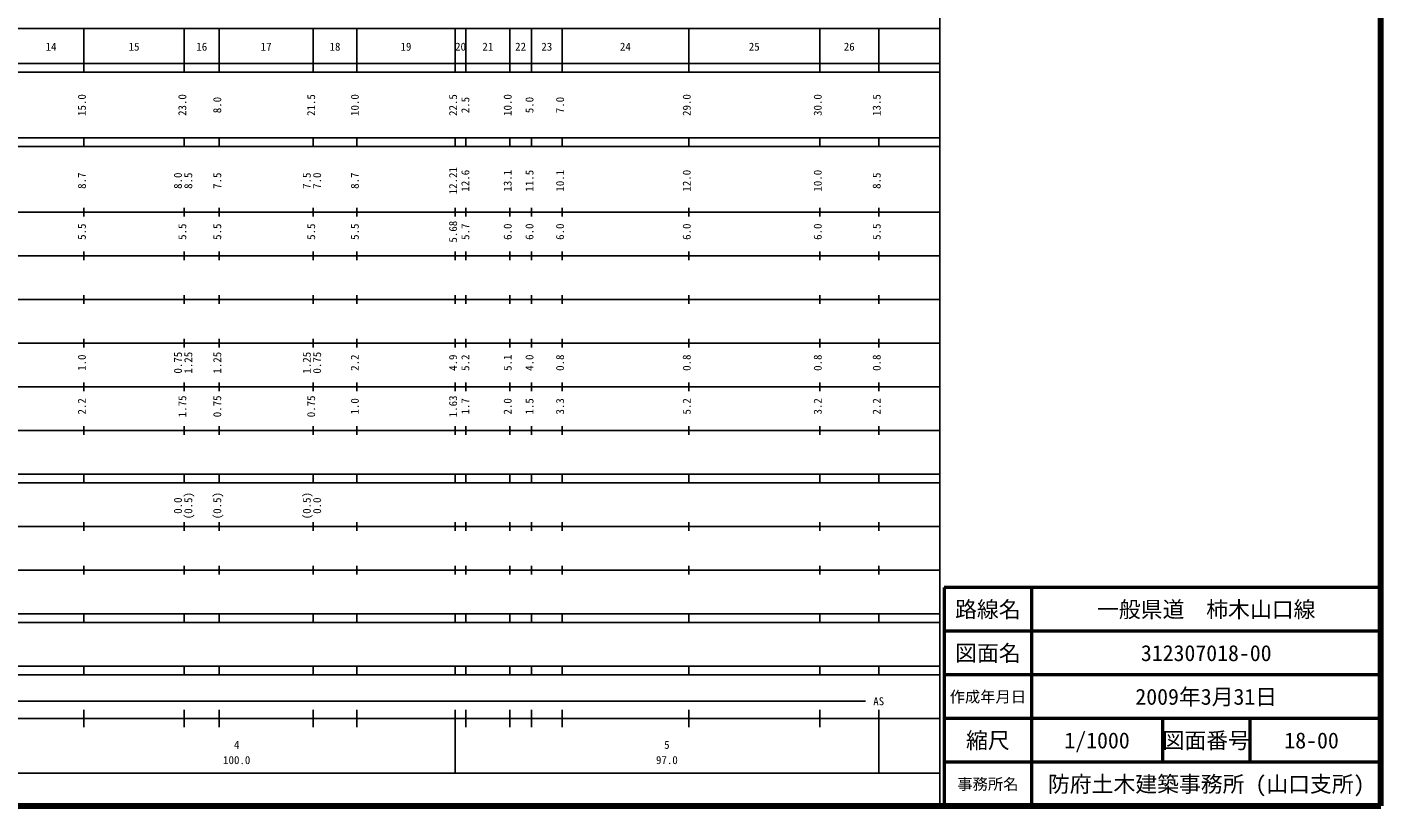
# Model space of a CAD drawing. Units: millimetres on the paper, enlarged 1000 times. Extents: x 40000 to 680000, y 20000 to 380000.
# Drawn here: x 369996 to 680000, y 20000 to 198357 of the extents above; entities that cross this region are included whole.
import ezdxf
from ezdxf.enums import TextEntityAlignment as Align

# ---------------------------------------------------------------- set-up
doc = ezdxf.new("R2010")
doc.units = ezdxf.units.MM
doc.header["$LTSCALE"] = 1000
for name, color, linetype, lineweight in [('M-TTL', 2, 'Continuous', 140), ('M-TTL-BAND', 7, 'Continuous', 25), ('M-TTL-FRAM', 2, 'Continuous', 50), ('M-TTL-LINE', 7, 'Continuous', 50)]:
    doc.layers.add(name, color=color, linetype=linetype, lineweight=lineweight)
doc.layers.add('M-TTL-TXT', color=7, linetype='Continuous')
doc.styles.add('ＭＳ ゴシック', font='')
doc.styles.get('ＭＳ ゴシック').set_extended_font_data('MS Gothic')

msp = doc.modelspace()

# ---------------------------------------------------------------- linework, layer by layer
at = {"layer": 'M-TTL'}
for p, q in [((680000, 20000), (680000, 380000)), ((40000, 20000), (680000, 20000))]:
    msp.add_line(p, q, dxfattribs=at)
at = {"layer": 'M-TTL-BAND'}
for p, q in [((579000, 20000), (579000, 370000)), ((68000, 198000), (579000, 198000)), ((383000, 188000), (383000, 198000)), ((406000, 188000), (406000, 198000)), ((414000, 188000), (414000, 198000)), ((435500, 188000), (435500, 198000)), ((445500, 188000), (445500, 198000)), ((468000, 188000), (468000, 198000)), ((470500, 188000), (470500, 198000)), ((480500, 188000), (480500, 198000)), ((485500, 188000), (485500, 198000)), ((492500, 188000), (492500, 198000)), ((521500, 188000), (521500, 198000)), ((551500, 188000), (551500, 198000)), ((565000, 188000), (565000, 198000)), ((40000, 190000), (579000, 190000)), ((40000, 188000), (579000, 188000)), ((40000, 173000), (579000, 173000)), ((40000, 171000), (579000, 171000)), ((383000, 171000), (383000, 173000)), ((406000, 171000), (406000, 173000)), ((414000, 171000), (414000, 173000)), ((435500, 171000), (435500, 173000)), ((445500, 171000), (445500, 173000)), ((468000, 171000), (468000, 173000)), ((470500, 171000), (470500, 173000)), ((480500, 171000), (480500, 173000)), ((485500, 171000), (485500, 173000)), ((492500, 171000), (492500, 173000)), ((521500, 171000), (521500, 173000)), ((551500, 171000), (551500, 173000)), ((565000, 171000), (565000, 173000)), ((40000, 156000), (579000, 156000)), ((383000, 155000), (383000, 157000)), ((406000, 155000), (406000, 157000)), ((414000, 155000), (414000, 157000)), ((435500, 155000), (435500, 157000)), ((445500, 155000), (445500, 157000)), ((468000, 155000), (468000, 157000)), ((470500, 155000), (470500, 157000)), ((480500, 155000), (480500, 157000)), ((485500, 155000), (485500, 157000)), ((492500, 155000), (492500, 157000)), ((521500, 155000), (521500, 157000)), ((551500, 155000), (551500, 157000)), ((565000, 155000), (565000, 157000)), ((46000, 146000), (579000, 146000)), ((383000, 145000), (383000, 147000)), ((406000, 145000), (406000, 147000)), ((414000, 145000), (414000, 147000)), ((435500, 145000), (435500, 147000)), ((445500, 145000), (445500, 147000)), ((468000, 145000), (468000, 147000)), ((470500, 145000), (470500, 147000)), ((480500, 145000), (480500, 147000)), ((485500, 145000), (485500, 147000)), ((492500, 145000), (492500, 147000)), ((521500, 145000), (521500, 147000)), ((551500, 145000), (551500, 147000)), ((565000, 145000), (565000, 147000)), ((383000, 135000), (383000, 137000)), ((406000, 135000), (406000, 137000)), ((414000, 135000), (414000, 137000)), ((435500, 135000), (435500, 137000)), ((445500, 135000), (445500, 137000)), ((468000, 135000), (468000, 137000)), ((470500, 135000), (470500, 137000)), ((480500, 135000), (480500, 137000)), ((485500, 135000), (485500, 137000)), ((492500, 135000), (492500, 137000)), ((521500, 135000), (521500, 137000)), ((551500, 135000), (551500, 137000)), ((565000, 135000), (565000, 137000)), ((52000, 136000), (579000, 136000)), ((46000, 126000), (579000, 126000)), ((383000, 125000), (383000, 127000)), ((406000, 125000), (406000, 127000)), ((414000, 125000), (414000, 127000)), ((435500, 125000), (435500, 127000)), ((445500, 125000), (445500, 127000)), ((468000, 125000), (468000, 127000)), ((470500, 125000), (470500, 127000)), ((480500, 125000), (480500, 127000)), ((485500, 125000), (485500, 127000)), ((492500, 125000), (492500, 127000)), ((521500, 125000), (521500, 127000)), ((551500, 125000), (551500, 127000)), ((565000, 125000), (565000, 127000)), ((52000, 116000), (579000, 116000)), ((383000, 115000), (383000, 117000)), ((406000, 115000), (406000, 117000)), ((414000, 115000), (414000, 117000)), ((435500, 115000), (435500, 117000)), ((445500, 115000), (445500, 117000)), ((468000, 115000), (468000, 117000)), ((470500, 115000), (470500, 117000)), ((480500, 115000), (480500, 117000)), ((485500, 115000), (485500, 117000)), ((492500, 115000), (492500, 117000)), ((521500, 115000), (521500, 117000)), ((551500, 115000), (551500, 117000)), ((565000, 115000), (565000, 117000)), ((46000, 106000), (579000, 106000)), ((383000, 105000), (383000, 107000)), ((406000, 105000), (406000, 107000)), ((414000, 105000), (414000, 107000)), ((435500, 105000), (435500, 107000)), ((445500, 105000), (445500, 107000)), ((468000, 105000), (468000, 107000)), ((470500, 105000), (470500, 107000)), ((480500, 105000), (480500, 107000)), ((485500, 105000), (485500, 107000)), ((492500, 105000), (492500, 107000)), ((521500, 105000), (521500, 107000)), ((551500, 105000), (551500, 107000)), ((565000, 105000), (565000, 107000)), ((40000, 96000), (579000, 96000)), ((40000, 94000), (579000, 94000)), ((383000, 94000), (383000, 96000)), ((406000, 94000), (406000, 96000)), ((414000, 94000), (414000, 96000)), ((435500, 94000), (435500, 96000)), ((445500, 94000), (445500, 96000)), ((468000, 94000), (468000, 96000)), ((470500, 94000), (470500, 96000)), ((480500, 94000), (480500, 96000)), ((485500, 94000), (485500, 96000)), ((492500, 94000), (492500, 96000)), ((521500, 94000), (521500, 96000)), ((551500, 94000), (551500, 96000)), ((565000, 94000), (565000, 96000)), ((49000, 84000), (579000, 84000)), ((383000, 83000), (383000, 85000)), ((406000, 83000), (406000, 85000)), ((414000, 83000), (414000, 85000)), ((435500, 83000), (435500, 85000)), ((445500, 83000), (445500, 85000)), ((468000, 83000), (468000, 85000)), ((470500, 83000), (470500, 85000)), ((480500, 83000), (480500, 85000)), ((485500, 83000), (485500, 85000)), ((492500, 83000), (492500, 85000)), ((521500, 83000), (521500, 85000)), ((551500, 83000), (551500, 85000)), ((565000, 83000), (565000, 85000)), ((383000, 73000), (383000, 75000)), ((406000, 73000), (406000, 75000)), ((414000, 73000), (414000, 75000)), ((435500, 73000), (435500, 75000)), ((445500, 73000), (445500, 75000)), ((468000, 73000), (468000, 75000)), ((470500, 73000), (470500, 75000)), ((480500, 73000), (480500, 75000)), ((485500, 73000), (485500, 75000)), ((492500, 73000), (492500, 75000)), ((521500, 73000), (521500, 75000)), ((551500, 73000), (551500, 75000)), ((565000, 73000), (565000, 75000)), ((40000, 74000), (579000, 74000)), ((40000, 64000), (579000, 64000)), ((383000, 62000), (383000, 64000)), ((406000, 62000), (406000, 64000)), ((414000, 62000), (414000, 64000)), ((435500, 62000), (435500, 64000)), ((445500, 62000), (445500, 64000)), ((468000, 62000), (468000, 64000)), ((470500, 62000), (470500, 64000)), ((480500, 62000), (480500, 64000)), ((485500, 62000), (485500, 64000)), ((492500, 62000), (492500, 64000)), ((521500, 62000), (521500, 64000)), ((551500, 62000), (551500, 64000)), ((565000, 62000), (565000, 64000)), ((40000, 62000), (579000, 62000)), ((40000, 52000), (579000, 52000)), ((40000, 50000), (579000, 50000)), ((383000, 50000), (383000, 52000)), ((406000, 50000), (406000, 52000)), ((414000, 50000), (414000, 52000)), ((435500, 50000), (435500, 52000)), ((445500, 50000), (445500, 52000)), ((468000, 50000), (468000, 52000)), ((470500, 50000), (470500, 52000)), ((480500, 50000), (480500, 52000)), ((485500, 50000), (485500, 52000)), ((492500, 50000), (492500, 52000)), ((521500, 50000), (521500, 52000)), ((551500, 50000), (551500, 52000)), ((565000, 50000), (565000, 52000)), ((71000, 44000), (562000, 44000)), ((383000, 38000), (383000, 42000)), ((406000, 38000), (406000, 42000)), ((414000, 38000), (414000, 42000)), ((435500, 38000), (435500, 42000)), ((445500, 38000), (445500, 42000)), ((468000, 27500), (468000, 42000)), ((470500, 38000), (470500, 42000)), ((480500, 38000), (480500, 42000)), ((485500, 38000), (485500, 42000)), ((492500, 38000), (492500, 42000)), ((521500, 38000), (521500, 42000)), ((551500, 38000), (551500, 42000)), ((565000, 27500), (565000, 42000)), ((40000, 40000), (579000, 40000)), ((68000, 27500), (579000, 27500))]:
    msp.add_line(p, q, dxfattribs=at)
at = {"layer": 'M-TTL-FRAM'}
for p, q in [((680000, 70000), (580000, 70000)), ((580000, 70000), (580000, 20000))]:
    msp.add_line(p, q, dxfattribs=at)
at = {"layer": 'M-TTL-LINE'}
for p, q in [((600000, 70000), (600000, 20000)), ((680000, 60000), (580000, 60000)), ((680000, 50000), (580000, 50000)), ((680000, 40000), (580000, 40000)), ((630000, 40000), (630000, 30000)), ((650000, 40000), (650000, 30000)), ((680000, 30000), (580000, 30000))]:
    msp.add_line(p, q, dxfattribs=at)

# ---------------------------------------------------------------- texts
at = {"layer": 'M-TTL-BAND', "style": 'ＭＳ ゴシック'}
for s, p in [('14', (375500, 192405)), ('15', (394500, 192405)), ('16', (410000, 192405)), ('17', (424750, 192405)), ('18', (440500, 192405)), ('19', (456750, 192405)), ('20', (469250, 192405)), ('21', (475500, 192405)), ('22', (483000, 192405)), ('23', (489000, 192405)), ('24', (507000, 192405)), ('25', (536500, 192405)), ('26', (558250, 192405)), ('AS', (565000, 42500)), ('4', (418000, 32523)), ('5', (516500, 32523)), ('100.0', (418000, 29033)), ('97.0', (516500, 29033))]:
    msp.add_text(s, height=1833, dxfattribs=at).set_placement(p, align=Align.BOTTOM_CENTER)
for s, p in [('15.0', (384000, 180500)), ('23.0', (407000, 180500)), ('8.0', (415000, 180500)), ('21.5', (436500, 180500)), ('10.0', (446500, 180500)), ('22.5', (469000, 180500)), ('2.5', (471812, 180500)), ('10.0', (481500, 180500)), ('5.0', (486500, 180500)), ('7.0', (493500, 180500)), ('29.0', (522500, 180500)), ('30.0', (552500, 180500)), ('13.5', (566000, 180500)), ('8.7', (384000, 163174)), ('8.0', (406000, 163174)), ('8.5', (408370, 163174)), ('7.5', (415000, 163174)), ('7.5', (435500, 163174)), ('7.0', (437870, 163174)), ('8.7', (446500, 163174)), ('12.21', (469000, 163174)), ('12.6', (471812, 163174)), ('13.1', (481500, 163174)), ('11.5', (486500, 163174)), ('10.1', (493500, 163174)), ('12.0', (522500, 163174)), ('10.0', (552500, 163174)), ('8.5', (566000, 163174)), ('5.5', (384000, 151500)), ('5.5', (407000, 151500)), ('5.5', (415000, 151500)), ('5.5', (436500, 151500)), ('5.5', (446500, 151500)), ('5.68', (469000, 151500)), ('5.7', (471812, 151500)), ('6.0', (481500, 151500)), ('6.0', (486500, 151500)), ('6.0', (493500, 151500)), ('6.0', (522500, 151500)), ('6.0', (552500, 151500)), ('5.5', (566000, 151500)), ('1.0', (384000, 121500)), ('0.75', (406000, 121500)), ('1.25', (408370, 121500)), ('1.25', (415000, 121500)), ('1.25', (435500, 121500)), ('0.75', (437870, 121500)), ('2.2', (446500, 121500)), ('4.9', (469000, 121500)), ('5.2', (471812, 121500)), ('5.1', (481500, 121500)), ('4.0', (486500, 121500)), ('0.8', (493500, 121500)), ('0.8', (522500, 121500)), ('0.8', (552500, 121500)), ('0.8', (566000, 121500)), ('2.2', (384000, 111500)), ('1.75', (407000, 111500)), ('0.75', (415000, 111500)), ('0.75', (436500, 111500)), ('1.0', (446500, 111500)), ('1.63', (469000, 111500)), ('1.7', (471812, 111500)), ('2.0', (481500, 111500)), ('1.5', (486500, 111500)), ('3.3', (493500, 111500)), ('5.2', (522500, 111500)), ('3.2', (552500, 111500)), ('2.2', (566000, 111500)), ('0.0', (406000, 88764)), ('(0.5)', (408370, 88764)), ('(0.5)', (415000, 88764)), ('(0.5)', (435500, 88764)), ('0.0', (437870, 88764))]:
    msp.add_text(s, height=1833, rotation=90, dxfattribs=at).set_placement(p, align=Align.BOTTOM_CENTER)
at = {"layer": 'M-TTL-TXT', "style": 'ＭＳ ゴシック'}
for s, height, p in [('路線名', 3666, (590000, 65000)), ('一般県道\u3000柿木山口線', 3666, (640000, 65000)), ('図面名', 3666, (590000, 55000)), ('312307018-00', 3666, (640000, 55000)), ('作成年月日', 2566, (590000, 45000)), ('2009年3月31日', 3666, (640000, 45000)), ('縮尺', 3666, (590000, 35000)), ('図面番号', 3666, (640000, 35000)), ('1/1000', 3666, (615000, 35000)), ('18-00', 3666, (664125, 35000)), ('事務所名', 2566, (590000, 25000)), ('防府土木建築事務所 (山口支所)', 3666, (640000, 25000))]:
    msp.add_text(s, height=height, dxfattribs=at).set_placement(p, align=Align.MIDDLE_CENTER)

doc.saveas('drawing.dxf')
